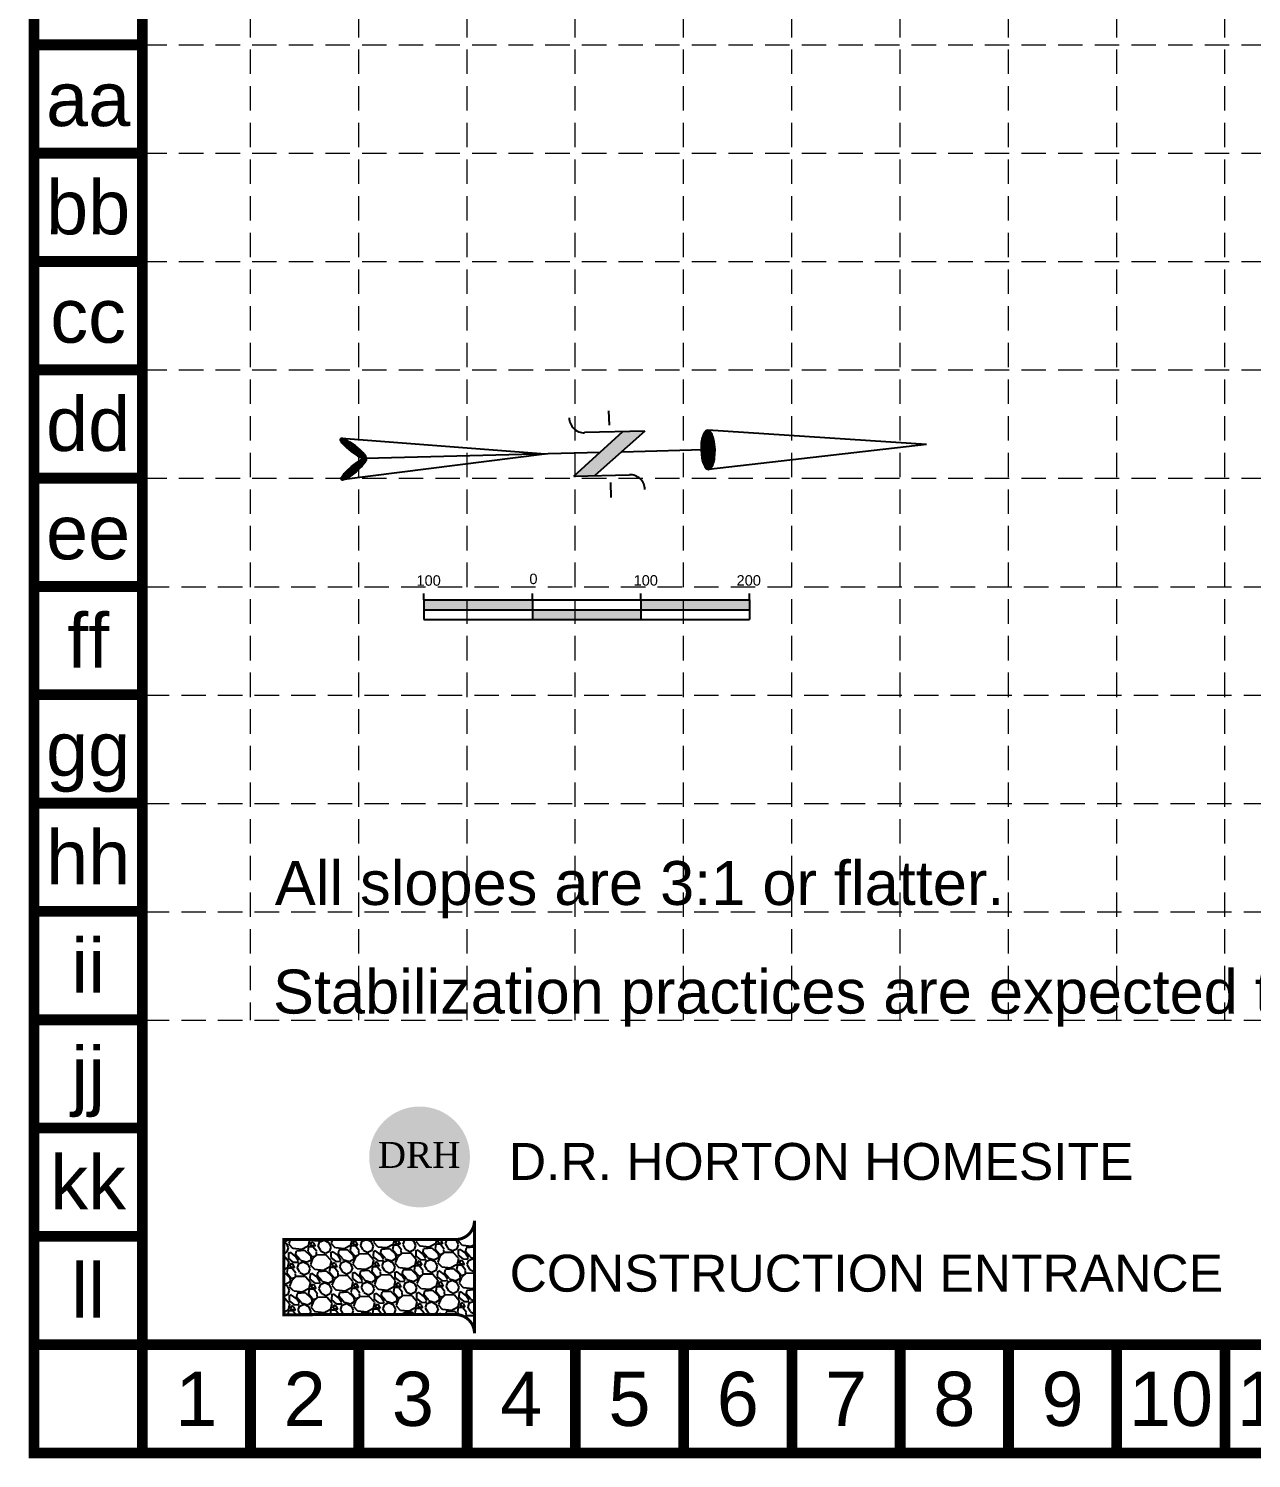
# Model space of a CAD drawing. Header units: inches. Extents: x -5337 to 1057, y 15227 to 19227.
# Drawn here: x -5337 to -4210, y 15227 to 16543 of the extents above; entities that cross this region are included whole.
import ezdxf
from ezdxf.enums import TextEntityAlignment as Align

# ---------------------------------------------------------------- set-up
doc = ezdxf.new("R2010")
doc.units = ezdxf.units.IN
doc.header["$LTSCALE"] = 150
doc.header["$MEASUREMENT"] = 0
doc.linetypes.add('HIDDEN', pattern=[0.375, 0.25, -0.125])
for name, color, linetype in [('BASE', 7, 'Continuous'), ('grid', 7, 'HIDDEN'), ('LEGEND', 7, 'Continuous'), ('NARROW', 7, 'Continuous')]:
    doc.layers.add(name, color=color, linetype=linetype)
doc.styles.add('DRHorton', font='dutcheb.ttf')
doc.styles.add("L200'", font='ARIAL.TTF', dxfattribs={"height": 0.001969})
doc.styles.get("Standard").update_dxf_attribs({"font": 'ARIAL.TTF', "height": 25})

# ---------------------------------------------------------------- blocks, each defined once
blk = doc.blocks.new('DRHorton')
h = blk.add_hatch(color=1)
h.paths.add_polyline_path([(78.7, 25.78, 1), (40.43, 25.78, 1)])
h.paths.add_polyline_path([(42.33, 17.91), (76.5, 17.91), (76.5, 34.87), (42.33, 34.87)], flags=24)
at = {"layer": 'BASE', "color": 176, "style": 'DRHorton'}
blk.add_text('DRH', height=9.814, dxfattribs=at).set_placement((59.39, 21.64), align=Align.CENTER)

msp = doc.modelspace()

# ---------------------------------------------------------------- hatches: boundary and pattern name
h = msp.add_hatch(color=7)
h.paths.add_polyline_path([(-4872.7, 16008.3), (-4872.7, 16017.3), (-4972.7, 16017.3), (-4972.7, 16008.3)])
h.paths.add_polyline_path([(-4872.7, 16008.3), (-4872.7, 15999.3), (-4772.7, 15999.3), (-4772.7, 16008.3)])
h.paths.add_polyline_path([(-4772.7, 16017.3), (-4772.7, 16008.3), (-4672.7, 16008.3), (-4672.7, 16017.3)])
at = {"layer": 'LEGEND'}
h = msp.add_hatch(dxfattribs=at)
h.set_pattern_fill('GRAVEL', color=4, scale=27.655898, angle=-43.9343, style=0)
h.set_pattern_definition([(184.078545, (-43758.2133, -1370.1664), (-332.02519684, -25.73574973), [3.720714, -368.351344]), (141.0354448, (-43761.9246, -1370.431), (258.180651178, -210.34690556), [6.384862, -632.101138]), (88.576145, (-43766.889, -1366.416), (-11.914325516, -410.96182096), [4.502048, -445.703343]), (223.339445, (-43779.4535, -1363.9114), (403.68716589, 379.13191471), [5.81432, -575.617644]), (248.899445, (-43783.6822, -1367.9019), (130.68236744, 334.935159624), [5.701402, -564.439545]), (313.339445, (-43785.7348, -1373.221), (-379.13191471, 403.68716589), [5.81432, -575.617644]), (353.7599448, (-43781.7443, -1377.4498), (-450.79382784, 50.291428253), [7.689142, -761.224426]), (28.3210448, (-43774.1007, -1378.2856), (561.560621587, 303.83222422), [7.259341, -718.675052]), (77.495345, (-43767.7103, -1374.8416), (90.122876317, 412.416802816), [5.834012, -577.5678]), (131.302145, (-43766.447, -1369.146), (199.88783671, -230.99004012), [6.660425, -326.360702]), (178.4631448, (-43770.8432, -1364.14245), (-450.066401447, 11.186814297), [8.613374, -852.724684]), (94.879845, (-43759.9285, -1383.1073), (-24.28088197, 253.81604802), [2.93985, -291.04636]), (127.534945, (-43760.1786, -1380.1781), (220.53094779, -289.283456883), [5.593046, -553.712873]), (181.065745, (-43763.586, -1375.743), (-19.188567, -19.916026), [3.911125, -35.200206]), (159.264345, (-43762.6776, -1372.0098), (137.9572404, -56.11073406), [2.106218, -208.514826]), (247.867145, (-43764.6474, -1371.264), (37.64967033, 78.9366237), [2.978623, -145.952953]), (347.029545, (-43765.7696, -1374.023), (98.12518927, -17.73355623), [4.837819, -156.422397]), (117.630845, (-43761.055, -1375.109), (20.6435176, -58.2931182), [3.498222, -83.957417]), (332.455245, (-43776.1987, -1360.1347), (256.725783583, -132.1377383), [4.900625, -485.163138]), (26.411945, (-43771.8535, -1362.401), (-290.73819594, -142.32210613), [4.111354, -407.02314]), (249.264345, (-43757.2175, -1371.126), (56.11073406, 137.9572404), [4.212408, -206.408636]), (299.676245, (-43758.709, -1375.0654), (-141.5946974, 251.63356594), [4.900625, -485.163138]), (295.509745, (-43788.0956, -1372.4826), (-61.20308992, 135.77479997), [4.72584, -231.566266]), (250.840845, (-43786.0603, -1376.7477), (111.4942938, 315.01893962), [3.959716, -392.012486]), (22.867145, (-43776.207, -1391.2337), (135.77486554, 61.20294557), [4.212408, -206.408636]), (333.419745, (-43772.3255, -1389.5968), (-335.66243441, 169.78736247), [4.635986, -458.961359]), (25.509745, (-43785.9658, -1381.8313), (-135.77479997, -61.20308992), [2.36292, -233.929186]), (57.375645, (-43777.402, -1390.0824), (56.8382859, 98.8526092), [1.410174, -139.607777]), (122.029545, (-43776.6416, -1388.895), (40.5595462, -77.4816744), [5.701402, -108.326771]), (142.074745, (-43779.6654, -1384.0612), (218.348739643, -171.96959908), [5.28366, -523.081532]), (259.755845, (-43767.4966, -1375.816), (18.4610673, 59.0206171), [3.988589, -95.726163]), (309.2229448, (-43768.2059, -1379.7406), (300.195046308, -366.037723344), [6.96359, -689.394148]), (17.011145, (-43763.8026, -1385.1353), (-213.98401356, -62.65790086), [2.84734, -281.887556]), (46.065745, (-43761.08, -1384.302), (-0.727459, 39.10458), [1.659354, -25.996544]), (76.322145, (-43779.488, -1383.08), (-54.65599723, -216.166332465), [3.842068, -380.36595]), (4.078545, (-43778.5795, -1379.3468), (332.02519684, 25.73574973), [7.441428, -364.63063]), (316.065745, (-43771.157, -1378.818), (39.10458, 0.727459), [7.190534, -20.465365]), (281.370545, (-43765.9788, -1383.8066), (-64.83999021, 331.29780894), [4.372785, -432.905354]), (210.120345, (-43765.1167, -1388.0936), (-96.67026387, -60.47552234), [4.026754, -197.311228]), (163.7117448, (-43768.5997, -1390.1143), (-570.29004818, 165.422228102), [6.556246, -649.069387]), (131.4918448, (-43774.8928, -1388.2754), (-239.719805603, 269.36721976), [6.936072, -686.670346])])
edge = h.paths.add_edge_path()
edge.add_line((-4926.1, 15341.9), (-4926.1, 15445.6))
edge.add_arc((-4943.4, 15445.6), 17.3, -89.9609, 0, ccw=False)
edge.add_line((-4943.4, 15428.3), (-5101.8, 15428.3))
edge.add_line((-5101.8, 15428.3), (-5101.8, 15359.1))
edge.add_line((-5101.8, 15359.1), (-4943.4, 15359.2))
edge.add_arc((-4943.4, 15341.9), 17.3, 0, 90.0391, ccw=False)

# ---------------------------------------------------------------- linework, layer by layer
at = {"color": 7}
for p, q in [((-4972.7, 16017.3), (-4972.7, 16023.3)), ((-4972.7, 16017.3), (-4872.7, 16017.3)), ((-4972.7, 16017.3), (-4972.7, 15999.3)), ((-4872.7, 16017.3), (-4872.7, 16023.3)), ((-4872.7, 16017.3), (-4672.7, 16017.3)), ((-4872.7, 16017.3), (-4872.7, 15999.3)), ((-4772.7, 16017.3), (-4772.7, 16023.3)), ((-4772.7, 16017.3), (-4772.7, 15999.3)), ((-4672.7, 16017.3), (-4672.7, 16023.3)), ((-4672.7, 16017.3), (-4672.7, 15999.3)), ((-4972.7, 16008.3), (-4672.7, 16008.3)), ((-4972.7, 15999.3), (-4872.7, 15999.3)), ((-4872.7, 15999.3), (-4672.7, 15999.3))]:
    msp.add_line(p, q, dxfattribs=at)
at = {"layer": 'BASE', "const_width": 9.98}
for points in [[(-5331.9, 15231.7), (1052.1, 15231.7), (1052.1, 19221.7), (-5331.9, 19221.7)], [(-5232.1, 15331.5), (952.4, 15331.5), (952.4, 19122), (-5232.1, 19122)]]:
    msp.add_lwpolyline(points, close=True, dxfattribs=at)
for points in [[(-5232.1, 16528.5), (-5331.9, 16528.5)], [(-5232.1, 16428.7), (-5331.9, 16428.7)], [(-5232.1, 16329), (-5331.9, 16329)], [(-5232.1, 16229.2), (-5331.9, 16229.2)], [(-5232.1, 16129.5), (-5331.9, 16129.5)], [(-5232.1, 16029.7), (-5331.9, 16029.7)], [(-5232.1, 15930), (-5331.9, 15930)], [(-5232.1, 15830.2), (-5331.9, 15830.2)], [(-5232.1, 15730.5), (-5331.9, 15730.5)], [(-5232.1, 15630.7), (-5331.9, 15630.7)], [(-5232.1, 15531), (-5331.9, 15531)], [(-5232.1, 15431.2), (-5331.9, 15431.2)], [(-5232.1, 15331.5), (-5331.9, 15331.5)], [(-5232.1, 15231.7), (-5232.1, 15331.5)], [(-5132.4, 15231.7), (-5132.4, 15331.5)], [(-5032.6, 15231.7), (-5032.6, 15331.5)], [(-4932.9, 15231.7), (-4932.9, 15331.5)], [(-4833.1, 15231.7), (-4833.1, 15331.5)], [(-4733.4, 15231.7), (-4733.4, 15331.5)], [(-4633.6, 15231.7), (-4633.6, 15331.5)], [(-4533.9, 15231.7), (-4533.9, 15331.5)], [(-4434.1, 15231.7), (-4434.1, 15331.5)], [(-4334.4, 15231.7), (-4334.4, 15331.5)], [(-4234.6, 15231.7), (-4234.6, 15331.5)]]:
    msp.add_lwpolyline(points, dxfattribs=at)
at = {"layer": 'grid', "color": 252, "linetype": 'HIDDEN', "lineweight": 0, "ltscale": 0.6}
for p, q in [((-5132.7, 19122.9), (-5132.7, 15630.3)), ((-5033, 19122.9), (-5033, 15630.3)), ((-4933.2, 19122.9), (-4933.2, 15630.3)), ((-4833.5, 19122.9), (-4833.5, 15630.3)), ((-4733.7, 19122.9), (-4733.7, 15630.3)), ((-4634, 19122.9), (-4634, 15630.3)), ((-4534.2, 19122.9), (-4534.2, 15630.3)), ((-4434.5, 19122.9), (-4434.5, 15630.3)), ((-4334.7, 19122.9), (-4334.7, 15630.3)), ((-4235, 19122.9), (-4235, 15630.3)), ((-5232.1, 16528.5), (952.4, 16528.5)), ((-5232.1, 16428.7), (952.4, 16428.7)), ((-5232.1, 16329), (952.4, 16329)), ((-5232.1, 16229.2), (952.4, 16229.2)), ((-5232.1, 16129.5), (952.4, 16129.5)), ((-5229.9, 16029.3), (954.6, 16029.3)), ((-5229.9, 15929.5), (954.6, 15929.5)), ((-5229.9, 15829.8), (954.6, 15829.8)), ((-5229.9, 15730), (954.6, 15730)), ((-5229.9, 15630.3), (954.6, 15630.3))]:
    msp.add_line(p, q, dxfattribs=at)
at = {"layer": 'LEGEND', "color": 4, "const_width": 2.77}
msp.add_lwpolyline([(-4926.1, 15341.9), (-4926.1, 15445.6, -0.414014), (-4943.4, 15428.3), (-5101.8, 15428.3), (-5101.8, 15359.1), (-4943.4, 15359.2, -0.414413)], format="xyb", close=True, dxfattribs=at)
at = {"layer": 'NARROW'}
for p, q in [((-4802.5, 16191.5), (-4802.1, 16178.3)), ((-4834.5, 16131.4), (-4789.4, 16172.3)), ((-4769, 16172.8), (-4824.7, 16171.4)), ((-4769, 16172.8), (-4815.2, 16131.9)), ((-4509.7, 16160.5), (-4711.1, 16173.6)), ((-5048.5, 16166.2), (-4861, 16151.7)), ((-4790.4, 16153.8), (-4704.6, 16156)), ((-4509.7, 16160.5), (-4710.5, 16137.4)), ((-4704.6, 16156), (-4704.5, 16156)), ((-4861.5, 16151.6), (-5048.7, 16127.9)), ((-5028.1, 16147.4), (-5028.8, 16147.2)), ((-5028.7, 16147.6), (-5028.1, 16147.4)), ((-5026.6, 16147.9), (-4810.3, 16153.3)), ((-4834.7, 16131.3), (-4783.3, 16132.6)), ((-4800.8, 16125.6), (-4800.4, 16111.5))]:
    msp.add_line(p, q, dxfattribs=at)
msp.add_lwpolyline([(-4711.4, 16173.7), (-4713.3, 16172.7, 0.091577), (-4715.8, 16168.2, 0.048306), (-4717.1, 16162), (-4717.3, 16155.3), (-4716.6, 16147.9, 0.048306), (-4715.1, 16142.5, 0.091577), (-4712.5, 16138.2), (-4710.5, 16137.3), (-4708.5, 16138.3, 0.091577), (-4706.1, 16142.7, 0.048306), (-4704.9, 16148.2), (-4704.5, 16155.6), (-4705.3, 16163.1, 0.048306), (-4706.7, 16168.4, 0.091577), (-4709.4, 16172.8)], format="xyb", close=True, dxfattribs=at)
for points in [[(-5049.6, 16165.7), (-5049.8, 16164.7, 0.066818), (-5047.6, 16161.3, 0.03073), (-5044, 16157.6), (-5039.8, 16154.1), (-5034.7, 16150.5, 0.03073), (-5030.8, 16148.4, 0.036692), (-5028.7, 16147.6)], [(-5025.9, 16147.5), (-5025.8, 16148.5, 0.066818), (-5028, 16152, 0.03073), (-5031.1, 16155.2), (-5035.8, 16159.2), (-5040.9, 16162.7, 0.03073), (-5044.8, 16164.9, 0.066818), (-5048.7, 16166.1), (-5049.6, 16165.7)], [(-5048.7, 16128.1), (-5048.9, 16129.1, -0.066818), (-5046.8, 16132.6, -0.03073), (-5043.5, 16136.5), (-5039.4, 16140.2), (-5034.5, 16144, -0.03073), (-5030.7, 16146.3, -0.036692), (-5028.7, 16147.3)], [(-5025.9, 16147.5), (-5025.8, 16146.4, -0.066818), (-5027.8, 16142.9, -0.03073), (-5030.7, 16139.5), (-5035.2, 16135.3), (-5040.1, 16131.5, -0.03073), (-5043.9, 16129.2, -0.066818), (-5047.7, 16127.7), (-5048.7, 16128.1)]]:
    msp.add_lwpolyline(points, format="xyb", dxfattribs=at)
for centre, start, end in [((-4825, 16185.1), 180.3189, 271.442), ((-4782.9, 16118.8), 0.3189, 91.442)]:
    msp.add_arc(centre, 13.8, start, end, dxfattribs=at)
for points in [[(-4789.5, 16172.3), (-4834.4, 16131.1), (-4768.8, 16172.5), (-4815.2, 16131.5)], [(-4713.3, 16172.7), (-4706.7, 16168.5), (-4715.8, 16168.2), (-4705.4, 16163.4)], [(-4711.4, 16173.5), (-4709.4, 16172.8), (-4713.3, 16172.7), (-4706.7, 16168.5)], [(-5048.6, 16166.1), (-5049.7, 16165.8), (-5047.4, 16165.8), (-5049.7, 16164.7)], [(-5047.4, 16165.8), (-5049.7, 16164.7), (-5045.5, 16165.2), (-5048.6, 16162.7)], [(-5045.5, 16165.2), (-5048.6, 16162.7), (-5043.4, 16164.1), (-5047.5, 16161.2)], [(-5043.4, 16164.1), (-5047.5, 16161.2), (-5041.3, 16162.9), (-5045.3, 16158.9)], [(-5041.3, 16162.9), (-5045.3, 16158.9), (-5039.5, 16161.7), (-5041.9, 16155.9)], [(-5045, 16158.6), (-5043.8, 16157.4), (-5041.9, 16155.9)], [(-5039.4, 16161.7), (-5041.9, 16155.8), (-5036.7, 16159.8), (-5039.4, 16153.8)], [(-5036.7, 16159.8), (-5039.4, 16153.8), (-5033.3, 16157), (-5036.5, 16151.8)], [(-5033.3, 16157), (-5036.5, 16151.8), (-5030.8, 16154.9), (-5033.9, 16150.1)], [(-4717.1, 16162.1), (-4704.7, 16156), (-4717.2, 16155.7), (-4704.9, 16148.2)], [(-4715.8, 16168.2), (-4705.4, 16163.4), (-4717.1, 16162.1), (-4704.7, 16156)], [(-5030.9, 16139.3), (-5035.4, 16143.3), (-5032.9, 16137.4), (-5037.3, 16141.8)], [(-5029.2, 16141.1), (-5033.4, 16144.7), (-5030.9, 16139.3), (-5035.4, 16143.3)], [(-5030.8, 16154.9), (-5033.9, 16150.1), (-5029, 16153.1), (-5031.7, 16148.8)], [(-5027.9, 16142.6), (-5031.4, 16145.8), (-5029.2, 16141.1), (-5033.4, 16144.7)], [(-5029, 16153.1), (-5031.7, 16148.8), (-5027.7, 16151.5), (-5030, 16148)], [(-5027.1, 16143.6), (-5030.3, 16146.5), (-5027.9, 16142.6), (-5031.4, 16145.8)], [(-5026.3, 16145.3), (-5028.8, 16147.2), (-5027.1, 16143.6), (-5030.3, 16146.5)], [(-5027.7, 16151.5), (-5030, 16148), (-5026.6, 16150.1), (-5028.7, 16147.6)], [(-5025.8, 16146.5), (-5028.1, 16147.2), (-5026.3, 16145.3), (-5028.8, 16147.2)], [(-5026.6, 16150.1), (-5028.7, 16147.6), (-5026, 16148.9), (-5028.1, 16147.4)], [(-5026, 16148.9), (-5028.1, 16147.4), (-5025.8, 16148.5), (-5028, 16147.3)], [(-5025.9, 16147.5), (-5028, 16147.3), (-5025.8, 16146.5), (-5028.1, 16147.2)], [(-5025.8, 16148.5), (-5028, 16147.3), (-5025.9, 16147.5), (-5028, 16147.3)], [(-4717.2, 16155.7), (-4704.9, 16148.2), (-4716.6, 16148.5), (-4706, 16142.7)], [(-4716.6, 16148.5), (-4706, 16142.7), (-4715.1, 16142.4), (-4708.5, 16138.3)], [(-5047.8, 16131), (-5045.6, 16128.3), (-5048.9, 16129.1), (-5047.7, 16127.7)], [(-5046.8, 16132.7), (-5043.8, 16129.1), (-5047.8, 16131), (-5045.6, 16128.3)], [(-5045.1, 16134.7), (-5041.9, 16130.4), (-5046.8, 16132.7), (-5043.8, 16129.1)], [(-5043.6, 16136.4), (-5039.5, 16132), (-5045.1, 16134.7), (-5041.9, 16130.4)], [(-5042, 16137.8), (-5036.8, 16134.1), (-5043.6, 16136.4), (-5039.5, 16132)], [(-5035.2, 16135.3), (-5040.1, 16139.5), (-5036.8, 16134.1), (-5042, 16137.8)], [(-5032.9, 16137.4), (-5037.3, 16141.8), (-5035.2, 16135.3), (-5040.1, 16139.5)], [(-4715.1, 16142.4), (-4708.5, 16138.3), (-4712.5, 16138.2), (-4710.4, 16137.4)], [(-5048.9, 16129.1), (-5047.7, 16127.7), (-5048.7, 16128)]]:
    msp.add_solid(points, dxfattribs=at)

# ---------------------------------------------------------------- block references
at = {"layer": 'grid', "xscale": 2.426268330987114, "yscale": 2.426268330986204, "zscale": 2.42626833098679}
msp.add_blockref('DRHorton', (-5121.2, 15441.8), dxfattribs=at)

# ---------------------------------------------------------------- texts
at = {"color": 7}
for s, p in [('100', (-4979.5, 16030.4)), ('0', (-4875.5, 16031.9)), ('100', (-4779.5, 16030.5)), ('200', (-4684.6, 16030.5))]:
    msp.add_text(s, height=9.6, rotation=0.0112, dxfattribs=at).set_placement(p)
at = {"layer": 'BASE'}
for s, height, p in [('aa', 49.88, (-5282, 16478.6)), ('bb', 49.88, (-5282, 16378.9)), ('cc', 49.88, (-5282, 16279.1)), ('dd', 49.88, (-5282, 16179.4)), ('ee', 49.88, (-5282, 16079.6)), ('ff', 49.88, (-5282, 15979.9)), ('gg', 49.88, (-5282, 15880.1)), ('hh', 49.88, (-5282, 15780.4)), ('ii', 49.88, (-5282, 15680.6)), ('jj', 49.88, (-5282, 15580.9)), ('kk', 49.88, (-5282, 15481.1)), ('ll', 49.88, (-5282, 15381.4)), ('1', 49.9, (-5182.3, 15281.6)), ('2', 49.9, (-5082.5, 15281.6)), ('3', 49.9, (-4982.8, 15281.6)), ('4', 49.9, (-4883, 15281.6)), ('5', 49.9, (-4783.3, 15281.6)), ('6', 49.9, (-4683.5, 15281.6)), ('7', 49.9, (-4583.8, 15281.6)), ('8', 49.9, (-4484, 15281.6)), ('9', 49.9, (-4384.3, 15281.6)), ('10', 49.88, (-4284.5, 15281.6)), ('11', 49.88, (-4184.8, 15281.6))]:
    msp.add_text(s, height=height, dxfattribs=at).set_placement(p, align=Align.MIDDLE_CENTER)
at = {"layer": 'BASE', "color": 7, "style": "L200'"}
for s, p in [('All slopes are 3:1 or flatter.', (-5110, 15736.4)), ('Stabilization practices are expected to be used at all disturbed areas; DR Horton lots are the disturbed area.', (-5111.7, 15636.4))]:
    msp.add_text(s, height=40.453, dxfattribs=at).set_placement(p)
at = {"layer": 'LEGEND', "style": "L200'"}
for s, p in [('D.R. HORTON HOMESITE', (-4894.4, 15483.2)), ('CONSTRUCTION ENTRANCE', (-4893.7, 15380.3))]:
    msp.add_text(s, height=34.014, dxfattribs=at).set_placement(p)

doc.saveas('drawing.dxf')
